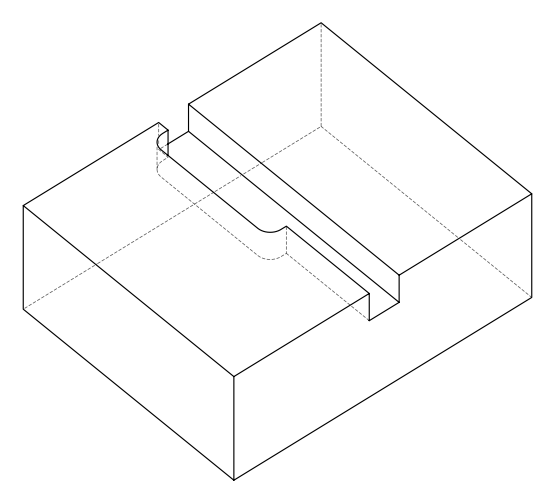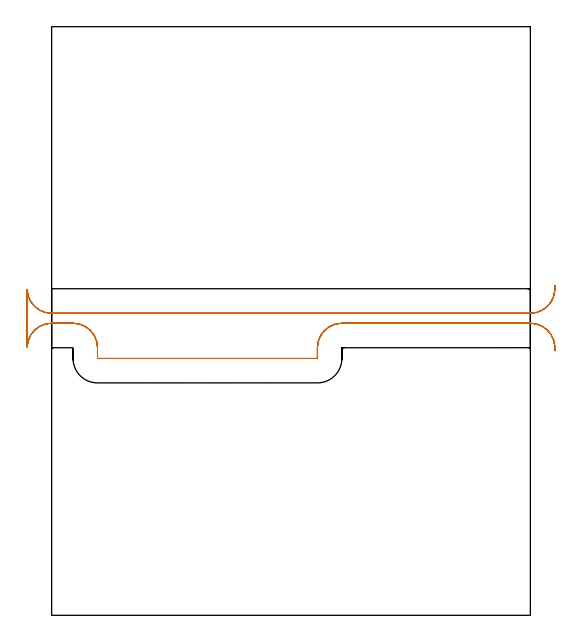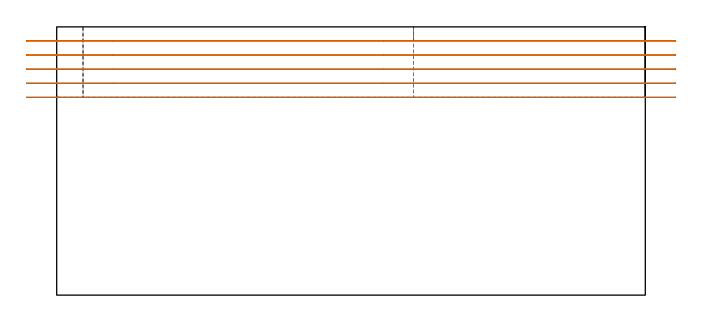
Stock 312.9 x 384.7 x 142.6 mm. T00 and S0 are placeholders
(PLAN: 1 operations, 0 tool changes, 8.1 min)
(1 MILL_RECTANGULAR_SLOT | SLOT_RECTANGULAR | UGT0201_004 | Follow Part, ap 8, ae 75% | 8.07 min | 597711 mm3)
(TOOL UGT0201_004 | End Mill 32 mm | D32 FL53 Z6)
(OP 1 MILL_RECTANGULAR_SLOT)
G17 G21 G94 G90
T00 M6
G54
G17 G0 G90 X329.054 Y215.415 S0 M3
G43 Z152.6 H0
Z135.12
G94 G1 X328.87 Y212.421 F250.
G2 X312.9 Y197.4 R16. F500.
G1 X0.
G2 X-15.99 Y212.834 R16.
G1 X-16.
Y175.466
X-15.99
G2 X0. Y190.9 R16.
G1 X14.
G2 X30. Y174.9 R16.
G1 Y167.9
X173.7
Y174.9
G2 X189.7 Y190.9 R16.
G1 X312.9
G2 X328.87 Y175.879 R16.
G1 X329.054 Y172.885 F250.
G0 Y215.415 Z127.64
G1 X328.87 Y212.421
G2 X312.9 Y197.4 R16. F500.
G1 X0.
G2 X-15.99 Y212.834 R16.
G1 X-16.
Y175.466
X-15.99
G2 X0. Y190.9 R16.
G1 X14.
G2 X30. Y174.9 R16.
G1 Y167.9
X173.7
Y174.9
G2 X189.7 Y190.9 R16.
G1 X312.9
G2 X328.87 Y175.879 R16.
G1 X329.054 Y172.885 F250.
G0 Y215.415 Z120.16
G1 X328.87 Y212.421
G2 X312.9 Y197.4 R16. F500.
G1 X0.
G2 X-15.99 Y212.834 R16.
G1 X-16.
Y175.466
X-15.99
G2 X0. Y190.9 R16.
G1 X14.
G2 X30. Y174.9 R16.
G1 Y167.9
X173.7
Y174.9
G2 X189.7 Y190.9 R16.
G1 X312.9
G2 X328.87 Y175.879 R16.
G1 X329.054 Y172.885 F250.
G0 Y215.415 Z112.68
G1 X328.87 Y212.421
G2 X312.9 Y197.4 R16. F500.
G1 X0.
G2 X-15.99 Y212.834 R16.
G1 X-16.
Y175.466
X-15.99
G2 X0. Y190.9 R16.
G1 X14.
G2 X30. Y174.9 R16.
G1 Y167.9
X173.7
Y174.9
G2 X189.7 Y190.9 R16.
G1 X312.9
G2 X328.87 Y175.879 R16.
G1 X329.054 Y172.885 F250.
G0 Y215.415 Z105.2
G1 X328.87 Y212.421
G2 X312.9 Y197.4 R16. F500.
G1 X0.
G2 X-15.99 Y212.834 R16.
G1 X-16.
Y175.466
X-15.99
G2 X0. Y190.9 R16.
G1 X14.
G2 X30. Y174.9 R16.
G1 Y167.9
X173.7
Y174.9
G2 X189.7 Y190.9 R16.
G1 X312.9
G2 X328.87 Y175.879 R16.
G1 X329.054 Y172.885 F250.
G0 Z152.6
M5
M2
